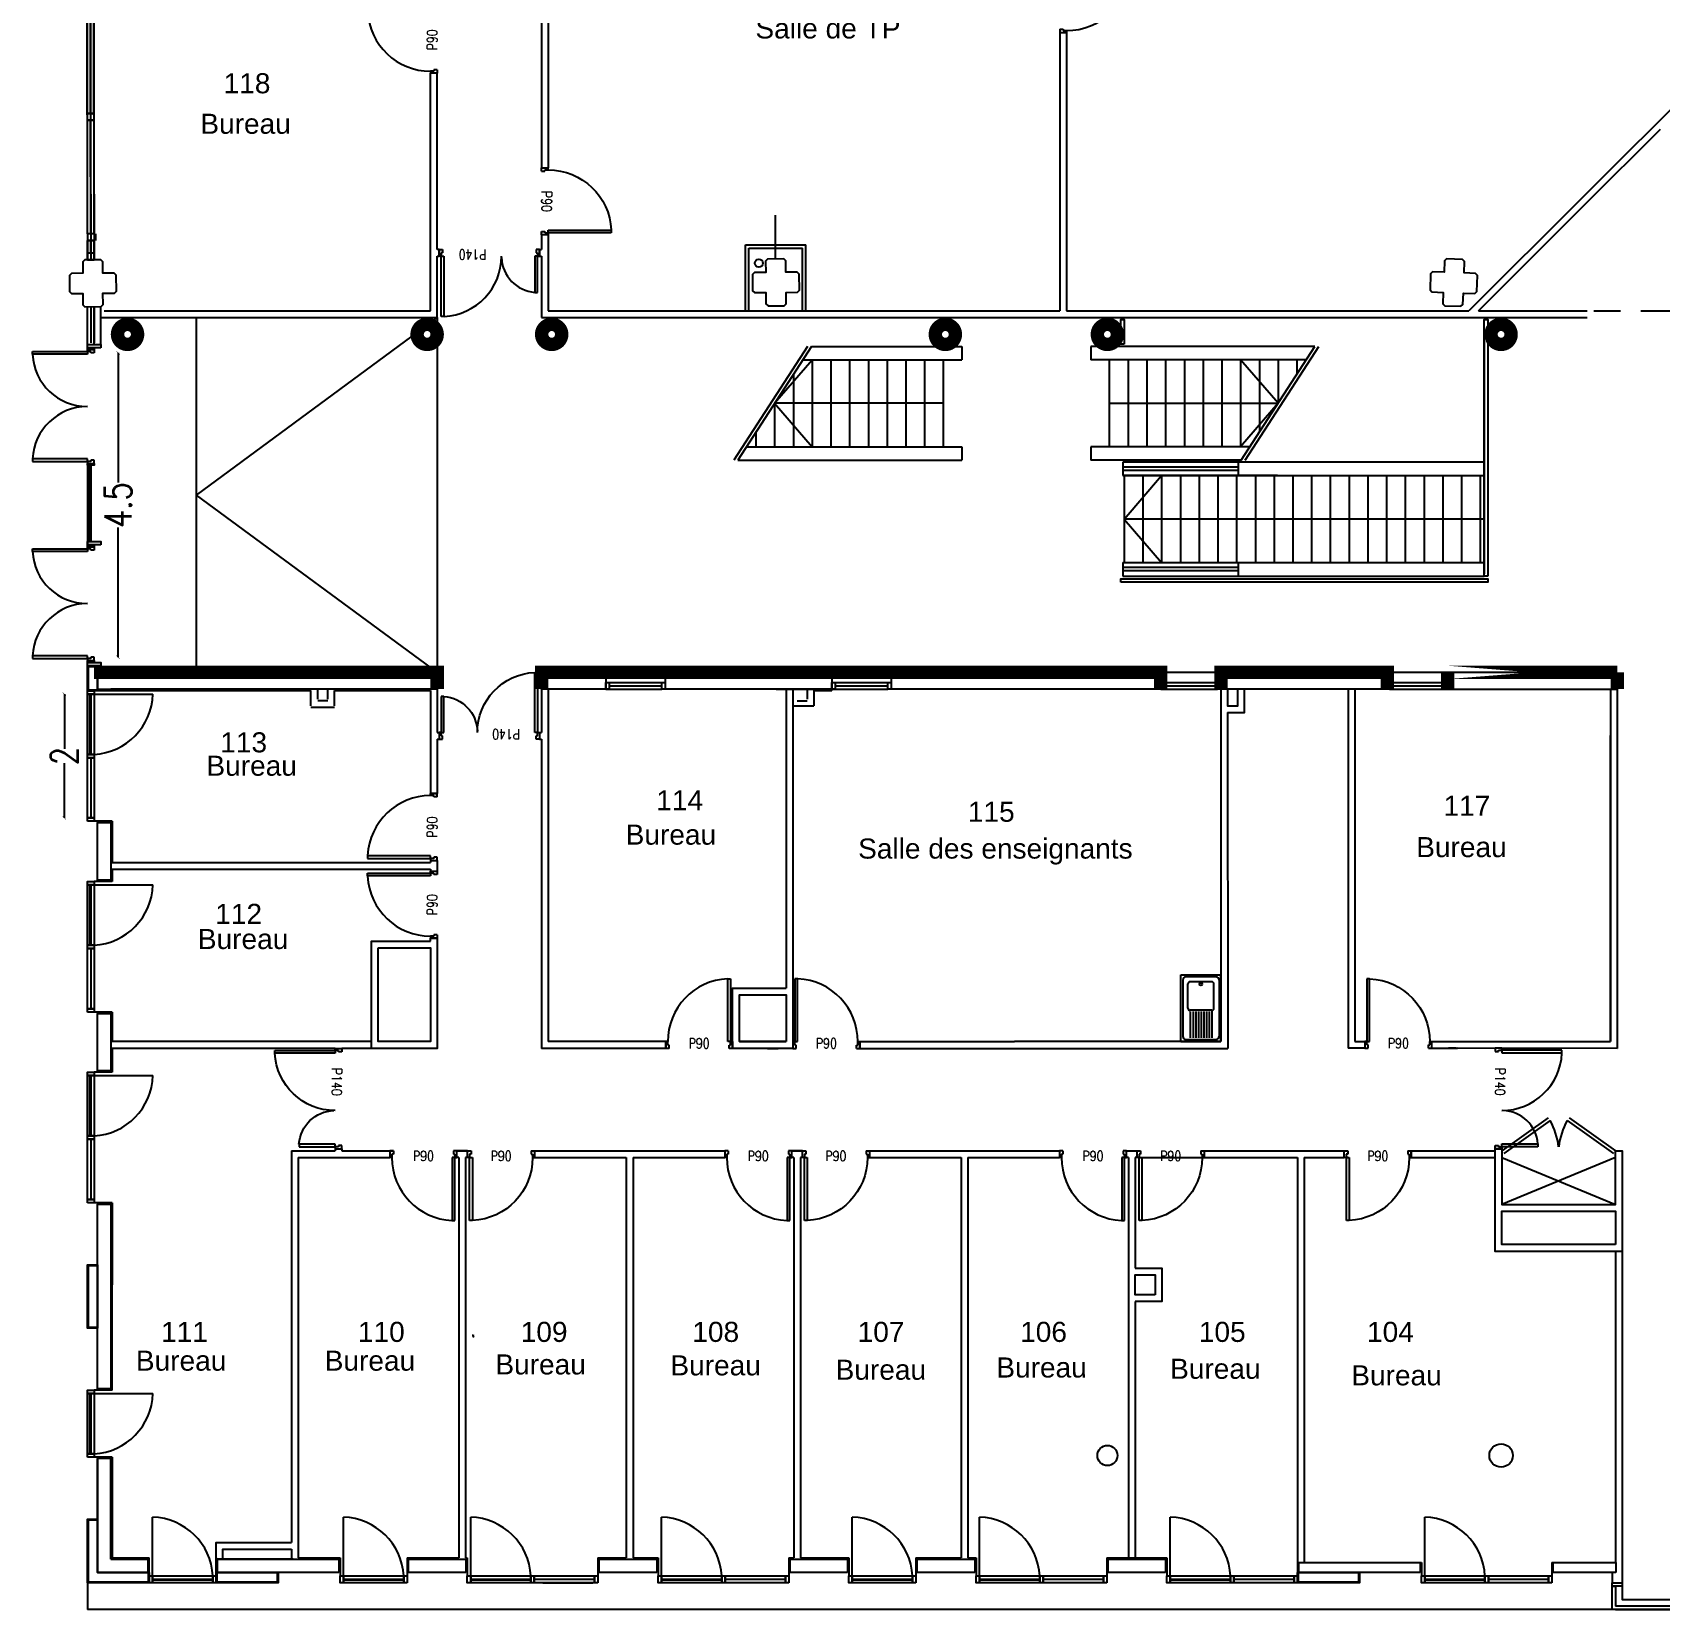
# Model space of a CAD drawing. Header units: centimetres. Extents: x -1707 to 3112, y 43 to 5669.
# Drawn here: x 109.2 to 133.51, y 42.96 to 66.52 of the extents above; entities that cross this region are included whole.
import ezdxf
from ezdxf.enums import TextEntityAlignment as Align

# ---------------------------------------------------------------- set-up
doc = ezdxf.new("R2010")
doc.units = ezdxf.units.CM
doc.header["$LTSCALE"] = 100
doc.header["$MEASUREMENT"] = 0
for name, color, linetype in [('0_Désignation', 7, 'Continuous'), ('0_Numéro de salle', 250, 'Continuous'), ('0_vitrerie  cotes', 5, 'Continuous'), ('1-cloison', 9, 'Continuous'), ('1-menuiserie', 250, 'Continuous'), ('1-vu', 134, 'Continuous')]:
    doc.layers.add(name, color=color, linetype=linetype)
doc.styles.add('ATT', font='ROMANS', dxfattribs={"width": 0.8, "height": 0.15})
doc.styles.add('COT', font='ROMANS.SHX', dxfattribs={"width": 0.8})
doc.styles.get("Standard").update_dxf_attribs({"font": 'arial.ttf', "height": 0.2})
doc.dimstyles.new('Copie de COT-100', dxfattribs={"dimscale": 0.001, "dimtxt": 400, "dimasz": 50, "dimexe": 0.5, "dimexo": 0, "dimgap": 0.1, "dimtad": 0, "dimdec": 1, "dimrnd": 0.5, "dimdsep": 46, "dimtxsty": 'COT', "dimblk": 'ARCHTICK', "dimcen": 2.5, "dimse1": 1, "dimse2": 1, "dimadec": 0, "dimazin": 0, "dimtfac": 0.02, "dimtdec": 1, "dimtofl": 0, "dimtmove": 2, "dimatfit": 3, "dimldrblk": 'COTC', "dimfxl": 10, "dimtolj": 1, "dimtzin": 0, "dimarcsym": 0})

# ---------------------------------------------------------------- blocks, each defined once
blk = doc.blocks.new('P90c10d')
for p, q in [((-7, 10), (-7, 103.9)), ((-7, 103.9), (-3, 103.9)), ((-3, 103.9), (-3, 10)), ((-100, 0), (-100, 10)), ((-97, 10), (-100, 10)), ((-95, 0), (-100, 0)), ((-97, 5), (-97, 10)), ((-95, 5), (-97, 5)), ((-95, 0), (-95, 5)), ((-3, 10), (-7, 10)), ((-5, 0), (-5, 5)), ((-5, 5), (-3, 5)), ((0, 0), (-5, 0)), ((-3, 10), (0, 10)), ((-3, 5), (-3, 10)), ((0, 10), (0, 0))]:
    blk.add_line(p, q)
blk.add_arc((-3, 10), 94, 92.7294, 180)
at = {"style": 'ATT', "width": 0.8, "flags": 8}
blk.add_attdef('REF1', text='', height=15, dxfattribs=at).set_placement((-50, 0), align=Align.CENTER)
blk = doc.blocks.new('P90c10g')
for p, q in [((3, 103.9), (3, 10)), ((7, 103.9), (3, 103.9)), ((7, 10), (7, 103.9)), ((0, 10), (0, 0)), ((3, 10), (0, 10)), ((0, 0), (5, 0)), ((3, 10), (7, 10)), ((3, 5), (3, 10)), ((5, 5), (3, 5)), ((5, 0), (5, 5)), ((95, 0), (95, 5)), ((95, 5), (97, 5)), ((95, 0), (100, 0)), ((97, 10), (100, 10)), ((97, 5), (97, 10)), ((100, 0), (100, 10))]:
    blk.add_line(p, q)
blk.add_arc((3, 10), 94, 0, 87.2706)
at = {"style": 'ATT', "width": 0.8, "flags": 8}
blk.add_attdef('REF1', text='', height=15, dxfattribs=at).set_placement((50, 0), align=Align.CENTER)
blk = doc.blocks.new('P140c10d')
for p, q in [((-7, 99.9), (-3, 99.9)), ((-7, 10), (-7, 99.9)), ((-3, 99.9), (-3, 10)), ((-143, 63.9), (-147, 63.9)), ((-147, 63.9), (-147, 10)), ((-143, 10), (-143, 63.9)), ((-150, 10), (-150, 0)), ((-147, 10), (-150, 10)), ((-150, 0), (-145, 0)), ((-147, 10), (-143, 10)), ((-147, 5), (-147, 10)), ((-145, 5), (-147, 5)), ((-145, 0), (-145, 5)), ((-3, 10), (-7, 10)), ((-5, 0), (-5, 5)), ((-5, 5), (-3, 5)), ((0, 0), (-5, 0)), ((-3, 10), (0, 10)), ((-3, 5), (-3, 10)), ((0, 10), (0, 0))]:
    blk.add_line(p, q)
for centre, radius, start, end in [((-3, 10), 90, 92.7294, 180), ((-147, 10), 54.1, 2.0041, 85.7561)]:
    blk.add_arc(centre, radius, start, end)
at = {"style": 'ATT', "width": 0.8, "flags": 8}
blk.add_attdef('REF1', text='', height=15, dxfattribs=at).set_placement((-50, 0), align=Align.CENTER)
blk = doc.blocks.new('P140c10g')
for p, q in [((3, 99.9), (3, 10)), ((7, 99.9), (3, 99.9)), ((7, 10), (7, 99.9)), ((143, 10), (143, 63.9)), ((143, 63.9), (147, 63.9)), ((147, 63.9), (147, 10)), ((0, 10), (0, 0)), ((3, 10), (0, 10)), ((0, 0), (5, 0)), ((3, 10), (7, 10)), ((3, 5), (3, 10)), ((5, 5), (3, 5)), ((5, 0), (5, 5)), ((147, 10), (143, 10)), ((145, 0), (145, 5)), ((145, 5), (147, 5)), ((150, 0), (145, 0)), ((147, 10), (150, 10)), ((147, 5), (147, 10)), ((150, 10), (150, 0))]:
    blk.add_line(p, q)
for centre, radius, start, end in [((3, 10), 90, 0, 87.2706), ((147, 10), 54.1, 94.2439, 177.9959)]:
    blk.add_arc(centre, radius, start, end)
at = {"style": 'ATT', "width": 0.8, "flags": 8}
blk.add_attdef('REF1', text='', height=15, dxfattribs=at).set_placement((50, 0), align=Align.CENTER)
blk = doc.blocks.new('A$C03317421')
at = {"layer": '1-menuiserie', "ltscale": 2}
blk.add_line((-92.5, 10), (-92.5, 97.9), dxfattribs=at)
at = {"layer": '1-menuiserie'}
blk.add_line((-92.5, 5), (-2.5, 5), dxfattribs=at)
for points in [[(-92.5, 0), (-97.5, 0), (-97.5, 10), (-92.5, 10)], [(-2.5, 0), (-92.5, 0), (-92.5, 10), (-2.5, 10)], [(2.5, 0), (-2.5, 0), (-2.5, 10), (2.5, 10)], [(2.5, 0), (-2.5, 0), (-2.5, 10), (2.5, 10)]]:
    blk.add_lwpolyline(points, close=True, dxfattribs=at)
at = {"layer": '1-menuiserie', "ltscale": 2}
blk.add_arc((-95.2, 5.1), 92.8, 3.0113, 88.3307, dxfattribs=at)
at = {"layer": '1-vu', "ltscale": 2}
blk.add_line((-2.5, 3.6), (-92.5, 3.6), dxfattribs=at)
blk = doc.blocks.new('A$C1EAF4E3D')
at = {"layer": '1-menuiserie'}
blk.add_line((-92.5, -5), (-2.5, -5), dxfattribs=at)
for points in [[(-92.5, -10), (-97.5, -10), (-97.5, 0), (-92.5, 0)], [(-92.5, -10), (-97.5, -10), (-97.5, 0), (-92.5, 0)], [(-2.5, -10), (-92.5, -10), (-92.5, 0), (-2.5, 0)], [(2.5, -10), (-2.5, -10), (-2.5, 0), (2.5, 0)]]:
    blk.add_lwpolyline(points, close=True, dxfattribs=at)
blk = doc.blocks.new('ev100-60')
for p, q in [((-100, 0), (-100, -60)), ((-100, 0), (0, 0)), ((0, 0), (0, -60)), ((-96.6, -7.4), (-96.6, -52.6)), ((-55, -13.7), (-94.3, -13.7)), ((-55, -18.3), (-94.3, -18.3)), ((-55, -22.3), (-94.3, -22.3)), ((-7.9, -2.9), (-92.1, -2.9)), ((-53.1, -46.3), (-53.1, -13.7)), ((-50.1, -10.7), (-13.6, -10.7)), ((-10.6, -46.3), (-10.6, -13.7)), ((-3.4, -52.6), (-3.4, -7.4)), ((-55, -26.3), (-94.3, -26.3)), ((-55, -30.3), (-94.3, -30.3)), ((-55, -34.3), (-94.3, -34.3)), ((-55, -38.3), (-94.3, -38.3)), ((-55, -42.3), (-94.3, -42.3)), ((-53.1, -46.3), (-94.3, -46.3)), ((-100, -60), (0, -60)), ((-7.9, -57.1), (-92.1, -57.1)), ((-50.1, -49.3), (-13.6, -49.3))]:
    blk.add_line(p, q)
blk.add_circle((-14, -30), 1.93)
for centre, radius, start, end in [((-92.1, -7.4), 4.5, 90, 180), ((-50.1, -13.7), 3, 90, 180), ((-13.6, -13.7), 3, 0, 90), ((-7.9, -7.4), 4.5, 0, 90), ((-50.1, -46.3), 3, 180, 270), ((-13.6, -46.3), 3, 270, 0), ((-92.1, -52.6), 4.5, 180, 270), ((-7.9, -52.6), 4.5, 270, 0)]:
    blk.add_arc(centre, radius, start, end)
blk = doc.blocks.new('P160c10a')
for p, q in [((7, 91.9), (3, 91.9)), ((3, 91.9), (3, 10)), ((7, 10), (7, 91.9)), ((163, 91.9), (167, 91.9)), ((163, 10), (163, 91.9)), ((167, 91.9), (167, 10)), ((3, 10), (0, 10)), ((0, 10), (0, 0)), ((0, 0), (5, 0)), ((3, 5), (3, 10)), ((3, 10), (7, 10)), ((5, 5), (3, 5)), ((5, 0), (5, 5)), ((167, 10), (163, 10)), ((165, 5), (167, 5)), ((165, 0), (165, 5)), ((170, 0), (165, 0)), ((167, 5), (167, 10)), ((167, 10), (170, 10)), ((170, 10), (170, 0))]:
    blk.add_line(p, q)
for centre, start, end in [((3, 10), 0, 87.2706), ((167, 10), 92.7294, 180)]:
    blk.add_arc(centre, 82, start, end)
blk = doc.blocks.new('_ArchTick')
at = {"color": 0, "linetype": 'ByBlock', "const_width": 0.15}
blk.add_lwpolyline([(-0.5, -0.5), (0.5, 0.5)], dxfattribs=at)
blk = doc.blocks.new('*D608')
at = {"layer": '0_vitrerie  cotes', "color": 0, "linetype": 'Continuous', "lineweight": -2, "transparency": 16777216}
for p, q in [((110.475, 61.732), (110.475, 59.795)), ((110.475, 57.188), (110.475, 59.125))]:
    blk.add_line(p, q, dxfattribs=at)
at = {"layer": '0_vitrerie  cotes', "color": 0, "linetype": 'Continuous', "lineweight": -2, "transparency": 16777216, "xscale": 0.05, "yscale": 0.05, "zscale": 0.05}
for p, rotation in [((110.475, 61.732), 90), ((110.475, 57.188), 270)]:
    blk.add_blockref('_ArchTick', p, dxfattribs=dict(at, rotation=rotation))
at = {"layer": '0_vitrerie  cotes', "color": 0, "linetype": 'Continuous', "transparency": 16777216, "insert": (110.475, 59.46), "char_height": 0.4, "attachment_point": 5, "rotation": 90, "style": 'COT'}
blk.add_mtext('\\A1;4.5', dxfattribs=at)
blk = doc.blocks.new('COTC')
for p, q in [((0, 30), (0, -30)), ((0, 0), (-1, 0))]:
    blk.add_line(p, q)
blk.add_circle((0, 0), 8)
blk = doc.blocks.new('*D633')
at = {"layer": '0_vitrerie  cotes', "color": 0, "linetype": 'Continuous', "lineweight": -2, "transparency": 16777216}
for p, q in [((109.673, 56.635), (109.673, 55.817)), ((109.673, 54.785), (109.673, 55.603))]:
    blk.add_line(p, q, dxfattribs=at)
at = {"layer": '0_vitrerie  cotes', "color": 0, "linetype": 'Continuous', "lineweight": -2, "transparency": 16777216, "xscale": 0.05, "yscale": 0.05, "zscale": 0.05}
for p, rotation in [((109.673, 56.635), 90), ((109.673, 54.785), 270)]:
    blk.add_blockref('_ArchTick', p, dxfattribs=dict(at, rotation=rotation))
at = {"layer": '0_vitrerie  cotes', "color": 0, "linetype": 'Continuous', "transparency": 16777216, "insert": (109.673, 55.71), "char_height": 0.4, "attachment_point": 5, "rotation": 90, "style": 'COT'}
blk.add_mtext('\\A1;2', dxfattribs=at)

msp = doc.modelspace()

# ---------------------------------------------------------------- linework, layer by layer
at = {"layer": '1-cloison', "color": 7, "extrusion": (1, 0.000955062, 0)}
msp.add_line((116.802, 73.051), (116.802, 64.496), dxfattribs=at)
at = {"layer": '1-cloison', "color": 7, "extrusion": (-1, -0.000966211, 0)}
for p, q in [((110.008, 72.587), (110.015, 65.211)), ((110.017, 63.511), (110.008, 72.587)), ((110.108, 72.588), (110.115, 65.211)), ((110.117, 63.511), (110.108, 72.588)), ((110.117, 63.511), (110.108, 72.587)), ((110.015, 65.211), (110.015, 65.211)), ((110.115, 65.211), (110.115, 65.211))]:
    msp.add_line(p, q, dxfattribs=at)
at = {"layer": '1-cloison', "color": 7}
for p, q in [((110.042, 72.587), (110.068, 63.124)), ((110.092, 72.588), (110.118, 63.124)), ((124.543, 66.519), (124.543, 63.831)), ((124.643, 66.519), (124.643, 62.36)), ((124.543, 63.831), (124.543, 62.36)), ((119.847, 62.36), (119.847, 63.35)), ((119.847, 63.35), (120.747, 63.35)), ((119.897, 63.3), (120.697, 63.3)), ((119.897, 62.36), (119.897, 63.3)), ((120.697, 62.36), (120.697, 63.3)), ((120.747, 62.36), (120.747, 63.35)), ((110.07, 62.424), (110.071, 61.885)), ((110.12, 62.424), (110.121, 61.885)), ((115.242, 62.26), (111.642, 59.61)), ((111.642, 62.26), (111.642, 56.96)), ((115.242, 62.26), (115.242, 56.96)), ((116.802, 62.26), (132.417, 62.26)), ((116.902, 62.36), (124.543, 62.36)), ((124.643, 62.36), (130.653, 62.36)), ((130.794, 62.36), (132.417, 62.36)), ((120.772, 61.83), (119.672, 60.13)), ((120.831, 61.83), (119.732, 60.13)), ((120.831, 61.83), (123.079, 61.83)), ((128.352, 61.83), (125.005, 61.83)), ((127.252, 60.13), (128.352, 61.83)), ((127.311, 60.13), (128.411, 61.83)), ((130.882, 61.908), (130.882, 58.433)), ((120.282, 60.98), (120.842, 61.63)), ((120.702, 61.63), (123.079, 61.63)), ((120.842, 61.63), (120.842, 60.33)), ((121.122, 61.63), (121.122, 60.33)), ((121.402, 61.63), (121.402, 60.33)), ((121.682, 61.63), (121.682, 60.33)), ((121.962, 61.63), (121.962, 60.33)), ((122.242, 61.63), (122.242, 60.33)), ((122.522, 61.63), (122.522, 60.33)), ((128.222, 61.63), (125.005, 61.63)), ((125.562, 61.63), (125.562, 60.33)), ((125.842, 61.63), (125.842, 60.33)), ((126.122, 61.63), (126.122, 60.33)), ((126.402, 61.63), (126.402, 60.33)), ((126.682, 61.63), (126.682, 60.33)), ((126.962, 61.63), (126.962, 60.33)), ((127.242, 61.63), (127.242, 60.478)), ((127.802, 60.98), (127.242, 61.63)), ((127.522, 61.63), (127.522, 60.547)), ((127.802, 61.63), (127.802, 60.98)), ((128.082, 61.63), (128.082, 61.413)), ((120.562, 61.414), (120.562, 60.33)), ((122.802, 60.98), (120.282, 60.98)), ((120.282, 60.98), (120.842, 60.33)), ((120.282, 60.98), (120.282, 60.33)), ((125.282, 60.98), (127.567, 60.98)), ((125.282, 60.98), (127.802, 60.98)), ((127.802, 60.98), (127.242, 60.33)), ((120.002, 60.547), (120.002, 60.33)), ((119.861, 60.33), (123.079, 60.33)), ((127.381, 60.33), (125.005, 60.33)), ((127.242, 60.478), (127.242, 60.33)), ((119.732, 60.13), (123.079, 60.13)), ((127.252, 60.13), (125.005, 60.13)), ((125.482, 60.1), (125.482, 60.025)), ((127.203, 60.1), (127.203, 59.9)), ((127.203, 60.1), (127.203, 59.9)), ((125.482, 59.975), (125.482, 59.9)), ((125.502, 59.9), (125.502, 58.6)), ((125.502, 59.25), (126.062, 59.9)), ((125.782, 59.9), (125.782, 58.6)), ((126.062, 59.9), (126.062, 58.6)), ((126.342, 59.9), (126.342, 58.6)), ((126.622, 59.9), (126.622, 58.6)), ((126.902, 59.9), (126.902, 58.6)), ((127.182, 59.9), (127.182, 58.6)), ((127.462, 59.9), (127.462, 58.6)), ((127.742, 59.9), (127.742, 58.6)), ((128.022, 59.9), (128.022, 58.6)), ((128.302, 59.9), (128.302, 58.6)), ((128.582, 59.9), (128.582, 58.6)), ((128.862, 59.9), (128.862, 58.6)), ((129.142, 59.9), (129.142, 58.6)), ((129.422, 59.9), (129.422, 58.6)), ((129.702, 59.9), (129.702, 58.6)), ((129.982, 59.9), (129.982, 58.6)), ((130.262, 59.9), (130.262, 58.6)), ((130.542, 59.9), (130.542, 58.6)), ((130.822, 59.9), (130.822, 58.6)), ((111.642, 59.61), (115.242, 56.96)), ((130.882, 59.25), (125.502, 59.25)), ((125.502, 59.25), (126.062, 58.6)), ((125.482, 58.6), (125.482, 58.525)), ((127.203, 58.6), (127.203, 58.4)), ((125.482, 58.475), (125.482, 58.4)), ((110.217, 57.06), (110.017, 57.06)), ((110.217, 57.06), (110.217, 56.96)), ((111.642, 56.96), (115.242, 56.96)), ((118.649, 56.96), (117.759, 56.96)), ((122.025, 56.96), (121.135, 56.96)), ((126.949, 56.96), (126.049, 56.96)), ((130.335, 56.96), (129.465, 56.96)), ((113.357, 56.46), (113.357, 56.69)), ((113.457, 56.56), (113.457, 56.71)), ((113.607, 56.56), (113.607, 56.71)), ((113.707, 56.46), (113.707, 56.69)), ((115.142, 56.69), (115.142, 55.149)), ((115.242, 56.71), (115.242, 56.061)), ((116.802, 56.71), (116.802, 56.061)), ((116.802, 56.71), (116.802, 56.061)), ((116.902, 56.71), (116.902, 55.049)), ((116.902, 56.69), (116.902, 51.443)), ((117.759, 56.81), (117.809, 56.81)), ((117.759, 56.71), (118.599, 56.71)), ((117.809, 56.71), (117.759, 56.71)), ((117.799, 56.81), (118.599, 56.81)), ((117.809, 56.76), (118.599, 56.76)), ((120.455, 56.71), (120.455, 52.243)), ((120.555, 56.71), (120.555, 52.243)), ((120.767, 56.71), (120.767, 56.56)), ((120.867, 56.71), (120.867, 56.46)), ((121.135, 56.81), (121.185, 56.81)), ((121.135, 56.71), (121.975, 56.71)), ((121.185, 56.71), (121.135, 56.71)), ((121.175, 56.81), (121.975, 56.81)), ((121.185, 56.76), (121.975, 56.76)), ((126.049, 56.71), (126.049, 56.81)), ((126.049, 56.81), (126.099, 56.81)), ((126.049, 56.71), (126.899, 56.71)), ((126.099, 56.71), (126.049, 56.71)), ((126.099, 56.81), (126.899, 56.81)), ((126.099, 56.76), (126.899, 56.76)), ((126.949, 56.71), (126.949, 51.443)), ((127.048, 56.71), (127.048, 56.56)), ((128.849, 56.71), (128.849, 56.438)), ((128.949, 56.71), (128.949, 51.444)), ((129.465, 56.71), (130.335, 56.71)), ((129.515, 56.81), (130.335, 56.81)), ((129.515, 56.76), (130.285, 56.76)), ((132.767, 56.71), (132.767, 51.443)), ((132.867, 56.71), (132.867, 51.343)), ((113.707, 56.435), (113.357, 56.435)), ((113.607, 56.535), (113.457, 56.535)), ((120.555, 56.46), (120.867, 56.46)), ((120.617, 56.535), (120.767, 56.535)), ((128.849, 56.438), (128.849, 51.344)), ((127.048, 56.36), (127.049, 51.343)), ((115.242, 55.961), (115.242, 55.149)), ((116.802, 55.961), (116.802, 55.049)), ((116.802, 55.961), (116.802, 51.343)), ((132.767, 51.457), (132.767, 56.018)), ((115.142, 55.149), (115.242, 55.149)), ((110.387, 54.735), (110.117, 54.735)), ((110.387, 54.735), (110.388, 54.119)), ((110.388, 54.119), (115.142, 54.119)), ((110.388, 54.019), (115.142, 54.019)), ((110.388, 54.019), (110.387, 53.835)), ((115.142, 54.149), (115.242, 54.149)), ((115.142, 54.149), (115.142, 54.119)), ((115.142, 54.019), (115.142, 53.989)), ((115.142, 53.989), (115.242, 53.989)), ((115.242, 54.149), (115.242, 53.989)), ((110.387, 53.835), (110.118, 53.835)), ((115.142, 52.989), (115.242, 52.989)), ((110.387, 51.885), (110.117, 51.885)), ((110.387, 51.885), (110.388, 51.443)), ((110.388, 51.343), (110.387, 50.985)), ((118.655, 51.343), (116.802, 51.343)), ((118.655, 51.443), (116.902, 51.443)), ((118.655, 51.443), (118.655, 51.343)), ((119.755, 51.443), (120.455, 51.443)), ((120.205, 51.443), (120.175, 51.443)), ((120.335, 51.343), (120.175, 51.343)), ((120.175, 51.343), (120.335, 51.343)), ((120.335, 51.443), (120.305, 51.443)), ((121.555, 51.443), (121.555, 51.343)), ((121.555, 51.443), (123.865, 51.443)), ((121.555, 51.343), (123.865, 51.343)), ((126.949, 51.443), (123.865, 51.443)), ((123.865, 51.343), (127.049, 51.343)), ((125.045, 51.343), (126.742, 51.343)), ((129.098, 51.344), (128.849, 51.344)), ((128.949, 51.444), (129.098, 51.444)), ((129.038, 51.444), (129.098, 51.444)), ((130.098, 51.444), (130.379, 51.444)), ((130.098, 51.344), (130.098, 51.444)), ((130.098, 51.344), (130.479, 51.344)), ((130.459, 51.344), (130.349, 51.344)), ((130.349, 51.344), (130.479, 51.344)), ((130.379, 51.444), (132.767, 51.443)), ((110.387, 50.985), (110.118, 50.985)), ((131.834, 50.304), (131.142, 49.81)), ((131.834, 50.304), (131.142, 49.81)), ((131.864, 50.265), (131.173, 49.77)), ((132.12, 50.265), (132.809, 49.77)), ((132.151, 50.304), (132.84, 49.81)), ((132.151, 50.304), (132.84, 49.81)), ((113.067, 49.81), (113.717, 49.81)), ((113.067, 49.81), (113.067, 43.96)), ((113.167, 49.71), (114.537, 49.71)), ((113.167, 49.71), (113.167, 43.73)), ((113.817, 49.81), (114.587, 49.81)), ((115.697, 49.81), (115.537, 49.81)), ((115.537, 49.71), (115.537, 49.81)), ((115.537, 49.81), (115.697, 49.81)), ((115.567, 49.71), (115.537, 49.71)), ((115.567, 49.71), (115.567, 43.73)), ((115.667, 49.71), (115.667, 43.73)), ((115.697, 49.71), (115.667, 49.71)), ((115.697, 49.71), (115.667, 49.71)), ((115.697, 49.71), (115.697, 49.81)), ((116.697, 49.81), (119.537, 49.81)), ((116.697, 49.71), (118.067, 49.71)), ((118.067, 49.71), (118.067, 43.73)), ((118.167, 49.71), (118.167, 43.73)), ((118.167, 49.71), (119.537, 49.71)), ((120.697, 49.81), (120.537, 49.81)), ((120.537, 49.71), (120.537, 49.81)), ((120.537, 49.81), (120.697, 49.81)), ((120.567, 49.71), (120.537, 49.71)), ((120.568, 49.71), (120.568, 43.73)), ((120.667, 49.71), (120.668, 43.73)), ((120.697, 49.71), (120.667, 49.71)), ((120.697, 49.71), (120.667, 49.71)), ((120.697, 49.71), (120.697, 49.81)), ((121.664, 49.81), (124.537, 49.81)), ((121.664, 49.71), (123.067, 49.71)), ((123.067, 49.71), (123.067, 43.73)), ((123.167, 49.71), (123.167, 43.73)), ((123.167, 49.71), (124.537, 49.71)), ((125.537, 49.71), (125.537, 49.81)), ((125.537, 49.81), (125.697, 49.81)), ((125.567, 49.71), (125.537, 49.71)), ((125.567, 49.71), (125.567, 43.73)), ((125.697, 49.71), (125.667, 49.71)), ((125.697, 49.71), (125.667, 49.71)), ((125.667, 49.71), (125.667, 48.06)), ((125.697, 49.71), (125.697, 49.81)), ((125.712, 49.71), (126.697, 49.71)), ((126.653, 49.81), (128.791, 49.81)), ((126.697, 49.81), (126.697, 49.71)), ((126.697, 49.71), (128.092, 49.71)), ((128.092, 49.71), (128.092, 43.61)), ((128.192, 49.71), (128.192, 43.66)), ((128.192, 49.71), (128.791, 49.71)), ((128.791, 49.71), (128.791, 49.81)), ((129.791, 49.71), (129.791, 49.81)), ((129.791, 49.81), (131.042, 49.81)), ((129.791, 49.71), (131.042, 49.71)), ((131.142, 49.71), (132.842, 49.01)), ((132.842, 49.71), (131.142, 49.01)), ((110.387, 49.035), (110.117, 49.035)), ((110.387, 49.035), (110.387, 47.81)), ((110.387, 46.235), (110.387, 48.41)), ((132.842, 48.31), (132.842, 43.66)), ((132.942, 48.31), (132.942, 43.61)), ((125.667, 47.56), (125.667, 43.71)), ((115.791, 47.021), (115.78, 47.04)), ((115.78, 47.04), (115.78, 47.04)), ((115.791, 47.021), (115.78, 47.04)), ((115.78, 47.04), (115.78, 47.04)), ((117.021, 47.085), (117.021, 47.085)), ((117.021, 47.085), (117.021, 47.085)), ((110.387, 46.235), (110.117, 46.235)), ((110.387, 45.235), (110.117, 45.235)), ((110.387, 45.235), (110.387, 43.73)), ((110.387, 45.235), (110.387, 44.01)), ((113.067, 43.86), (113.067, 43.71)), ((110.017, 43.46), (110.017, 43.56)), ((110.387, 43.73), (110.942, 43.73)), ((111.942, 43.73), (111.942, 43.46)), ((113.167, 43.73), (113.792, 43.73)), ((113.792, 43.73), (113.792, 43.46)), ((114.792, 43.73), (115.567, 43.73)), ((114.792, 43.73), (114.792, 43.46)), ((115.667, 43.73), (115.692, 43.73)), ((115.692, 43.73), (115.692, 43.46)), ((117.642, 43.73), (118.067, 43.73)), ((117.642, 43.73), (117.642, 43.46)), ((118.167, 43.73), (118.542, 43.73)), ((118.542, 43.73), (118.542, 43.46)), ((120.492, 43.73), (120.568, 43.73)), ((120.492, 43.73), (120.492, 43.46)), ((120.668, 43.73), (121.392, 43.73)), ((121.392, 43.73), (121.392, 43.46)), ((122.392, 43.73), (123.067, 43.73)), ((122.392, 43.73), (122.392, 43.46)), ((123.167, 43.73), (123.292, 43.73)), ((123.292, 43.73), (123.292, 43.46)), ((125.242, 43.73), (126.142, 43.73)), ((125.242, 43.73), (125.242, 43.46)), ((126.142, 43.73), (126.142, 43.46)), ((128.092, 43.63), (128.092, 43.46)), ((128.192, 43.66), (129.942, 43.66)), ((129.942, 43.66), (129.942, 43.46)), ((131.892, 43.66), (132.842, 43.66)), ((131.892, 43.66), (131.892, 43.46)), ((132.942, 43.64), (132.942, 43.36)), ((116.717, 43.41), (117.567, 43.41)), ((116.819, 43.46), (117.567, 43.46)), ((116.819, 43.36), (117.567, 43.36)), ((162.267, 42.96), (110.017, 42.96)), ((133.742, 43.01), (132.842, 43.01)), ((132.842, 42.96), (133.742, 42.96))]:
    msp.add_line(p, q, dxfattribs=at)
at = {"layer": '1-cloison', "color": 7, "ltscale": 2}
for p, q in [((116.902, 68.908), (116.902, 64.496)), ((136.369, 68.076), (130.653, 62.36)), ((115.142, 62.36), (115.142, 65.911)), ((115.242, 63.277), (115.242, 65.911)), ((132.393, 63.958), (133.512, 65.078)), ((130.794, 62.36), (132.393, 63.958)), ((116.802, 63.496), (116.802, 63.277)), ((116.902, 63.496), (116.902, 63.466)), ((116.902, 63.496), (116.902, 62.36)), ((115.272, 63.277), (115.242, 63.277)), ((115.272, 63.277), (115.272, 63.177)), ((116.772, 63.277), (116.802, 63.277)), ((116.772, 63.277), (116.772, 63.177)), ((115.242, 62.26), (115.242, 63.177)), ((115.242, 63.177), (115.272, 63.177)), ((116.772, 63.177), (116.802, 63.177)), ((116.802, 63.177), (116.802, 62.26)), ((110.017, 61.86), (110.017, 62.423)), ((110.117, 61.86), (110.117, 62.423)), ((110.217, 61.86), (110.217, 62.423)), ((110.217, 61.86), (110.217, 62.423)), ((110.217, 62.26), (115.242, 62.26)), ((110.267, 62.36), (115.142, 62.36)), ((132.517, 62.36), (132.917, 62.36)), ((133.221, 62.36), (133.917, 62.36)), ((110.017, 61.86), (110.167, 61.86)), ((110.167, 61.86), (110.217, 61.86)), ((110.017, 60.054), (110.017, 58.838)), ((110.042, 60.054), (110.042, 58.916)), ((110.07, 60.054), (110.07, 58.916)), ((110.167, 56.96), (110.167, 57.06)), ((110.167, 56.96), (110.167, 56.71)), ((110.217, 56.96), (110.217, 57.06)), ((116.802, 56.71), (116.802, 56.96)), ((117.759, 56.96), (117.759, 56.71)), ((118.649, 56.96), (118.649, 56.71)), ((121.135, 56.96), (121.135, 56.71)), ((122.025, 56.96), (122.025, 56.71)), ((130.335, 56.96), (130.335, 56.712)), ((110.117, 56.67), (110.117, 56.66)), ((110.167, 56.69), (113.357, 56.69)), ((113.707, 56.69), (115.142, 56.69)), ((120.305, 56.71), (121.135, 56.71)), ((120.867, 56.69), (121.135, 56.69)), ((121.135, 56.71), (121.135, 56.69)), ((115.242, 56.061), (115.272, 56.061)), ((115.242, 55.961), (115.272, 55.961)), ((116.772, 56.061), (116.802, 56.061)), ((116.772, 55.961), (116.802, 55.961)), ((114.262, 51.443), (110.388, 51.443)), ((113.717, 51.343), (110.388, 51.343)), ((113.717, 51.343), (113.717, 51.318)), ((113.717, 51.343), (113.717, 51.318)), ((114.262, 51.343), (113.817, 51.343)), ((113.817, 51.343), (113.817, 51.318)), ((132.867, 51.343), (130.479, 51.344)), ((113.717, 49.843), (113.717, 49.81)), ((113.717, 49.818), (113.717, 49.81)), ((113.817, 49.843), (113.817, 49.81)), ((123.167, 49.71), (124.537, 49.71)), ((125.567, 49.71), (125.537, 49.71)), ((110.367, 44.657), (110.367, 43.716)), ((110.017, 43.36), (110.017, 42.96)), ((116.617, 43.396), (115.767, 43.396))]:
    msp.add_line(p, q, dxfattribs=at)
at = {"layer": '1-cloison', "color": 7, "extrusion": (-1, -0.000949539, 0)}
for p, q in [((110.064, 66.952), (110.065, 65.312)), ((110.065, 65.312), (110.064, 66.952)), ((110.065, 65.312), (110.065, 65.312)), ((110.067, 63.511), (110.065, 65.212))]:
    msp.add_line(p, q, dxfattribs=at)
at = {"layer": '1-cloison', "color": 7, "extrusion": (0.000531851, -1, 0)}
for p, q in [((110.015, 65.312), (110.115, 65.312)), ((110.115, 65.312), (110.015, 65.312)), ((110.015, 65.312), (110.015, 65.312)), ((110.015, 65.212), (110.115, 65.212)), ((110.115, 65.212), (110.015, 65.212)), ((110.015, 65.212), (110.015, 65.212)), ((110.115, 65.312), (110.115, 65.312)), ((110.115, 65.212), (110.115, 65.212))]:
    msp.add_line(p, q, dxfattribs=at)
at = {"layer": '1-cloison', "color": 7, "linetype": 'Continuous'}
msp.add_line((120.297, 63.137), (120.297, 63.791), dxfattribs=at)
at = {"layer": '1-cloison', "color": 7, "extrusion": (-0.000531851, 1, 0)}
for p, q in [((110.117, 63.511), (110.017, 63.511)), ((110.017, 63.511), (110.017, 63.511)), ((110.117, 63.411), (110.017, 63.411)), ((110.017, 63.411), (110.017, 63.411)), ((110.017, 63.411), (110.117, 63.411)), ((110.117, 63.411), (110.117, 63.411))]:
    msp.add_line(p, q, dxfattribs=at)
at = {"layer": '1-cloison', "color": 7, "extrusion": (0.999999, 0.001249, 0)}
for p, q in [((110.017, 63.511), (110.017, 63.511)), ((110.017, 63.511), (110.017, 63.411)), ((110.117, 63.511), (110.117, 63.411)), ((110.142, 63.411), (110.142, 63.511)), ((110.017, 63.411), (110.017, 63.411)), ((110.117, 63.411), (110.117, 63.411))]:
    msp.add_line(p, q, dxfattribs=at)
at = {"layer": '1-cloison', "color": 7, "extrusion": (-0.999999, -0.001034, 0)}
for p, q in [((110.017, 63.411), (110.017, 63.123)), ((110.017, 63.123), (110.017, 63.411)), ((110.017, 63.411), (110.017, 63.411)), ((110.067, 63.411), (110.067, 63.224)), ((110.067, 63.224), (110.067, 63.411)), ((110.067, 63.411), (110.067, 63.411)), ((110.117, 63.411), (110.117, 63.124)), ((110.117, 63.124), (110.117, 63.411)), ((110.117, 63.411), (110.117, 63.411))]:
    msp.add_line(p, q, dxfattribs=at)
at = {"layer": '1-cloison', "color": 7, "ltscale": 2}
for points in [[(110.117, 63.224), (110.017, 63.224), (110.017, 63.124), (110.117, 63.124)], [(110.217, 61.81), (110.017, 61.81), (110.017, 61.86), (110.217, 61.86)], [(110.017, 61.81), (110.117, 61.81), (110.117, 61.782), (110.017, 61.782)], [(110.017, 60.082), (110.117, 60.082), (110.117, 60.054), (110.017, 60.054)], [(110.217, 58.866), (110.017, 58.866), (110.017, 58.916), (110.217, 58.916)], [(110.017, 58.866), (110.117, 58.866), (110.117, 58.838), (110.017, 58.838)], [(110.017, 57.138), (110.117, 57.138), (110.117, 57.11), (110.017, 57.11)], [(110.217, 57.06), (110.017, 57.06), (110.017, 57.11), (110.217, 57.11)], [(110.167, 57.05), (110.167, 56.695), (110.027, 56.695), (110.027, 57.05)], [(110.167, 48.1), (110.167, 47.17), (110.027, 47.17), (110.027, 48.1)], [(129.922, 43.51), (128.113, 43.51), (128.113, 43.66), (129.922, 43.66)], [(111.952, 43.51), (112.857, 43.51), (112.857, 43.37), (111.952, 43.37)], [(111.952, 43.51), (112.857, 43.51), (112.857, 43.37), (111.952, 43.37)], [(128.102, 43.51), (129.007, 43.51), (129.007, 43.37), (128.102, 43.37)], [(128.102, 43.51), (129.007, 43.51), (129.007, 43.37), (128.102, 43.37)]]:
    msp.add_lwpolyline(points, close=True, dxfattribs=at)
at = {"layer": '1-cloison', "color": 7, "flags": 128}
for points in [[(109.978, 63.123), (109.948, 63.093), (109.949, 62.923), (109.779, 62.922), (109.749, 62.892), (109.75, 62.652), (109.78, 62.622), (109.95, 62.623), (109.951, 62.453), (109.981, 62.423), (110.221, 62.424), (110.251, 62.455), (110.25, 62.625), (110.42, 62.626), (110.45, 62.656), (110.449, 62.896), (110.419, 62.926), (110.249, 62.925), (110.248, 63.095), (110.218, 63.124)], [(120.177, 63.135), (120.147, 63.105), (120.149, 62.935), (119.979, 62.934), (119.949, 62.903), (119.952, 62.663), (119.982, 62.634), (120.152, 62.635), (120.153, 62.465), (120.184, 62.436), (120.424, 62.438), (120.453, 62.468), (120.452, 62.638), (120.622, 62.64), (120.651, 62.67), (120.649, 62.91), (120.619, 62.94), (120.449, 62.938), (120.447, 63.108), (120.417, 63.138)], [(130.317, 63.137), (130.286, 63.108), (130.28, 62.938), (130.11, 62.944), (130.079, 62.915), (130.071, 62.675), (130.099, 62.644), (130.269, 62.638), (130.263, 62.468), (130.292, 62.437), (130.532, 62.429), (130.563, 62.458), (130.569, 62.628), (130.739, 62.622), (130.77, 62.651), (130.779, 62.89), (130.75, 62.921), (130.58, 62.927), (130.586, 63.097), (130.557, 63.128)]]:
    msp.add_lwpolyline(points, close=True, dxfattribs=at)
at = {"layer": '1-cloison', "color": 7, "linetype": 'Continuous', "ltscale": 2, "const_width": 0.2, "elevation": 0.2}
for points in [[(110.467, 62.01, 1.000137), (110.767, 62.01, 0.999863), (110.467, 62.01, 2.711604)], [(114.942, 62.01, 1.000137), (115.242, 62.01, 0.999863), (114.942, 62.01, 2.711604)], [(116.802, 62.01, 1.000137), (117.102, 62.01, 0.999863), (116.802, 62.01, 2.711604)], [(122.682, 62.01, 1.000137), (122.982, 62.01, 0.999863), (122.682, 62.01, 2.711604)], [(125.102, 62.01, 1.000137), (125.402, 62.01, 0.999863), (125.102, 62.01, 2.711604)], [(130.982, 62.01, 1.000137), (131.282, 62.01, 0.999863), (130.982, 62.01, 2.711604)]]:
    msp.add_lwpolyline(points, format="xyb", dxfattribs=at)
at = {"layer": '1-cloison', "color": 7}
for points in [[(125.502, 61.866), (125.452, 61.866), (125.452, 62.23), (125.502, 62.23)], [(130.932, 58.4), (130.882, 58.4), (130.882, 62.23), (130.932, 62.23)], [(125.452, 58.31), (125.452, 58.36), (130.932, 58.36), (130.932, 58.31)], [(129.435, 56.71), (126.949, 56.71), (126.949, 56.96), (129.435, 56.96)], [(132.867, 56.96), (130.335, 56.96), (130.335, 56.71), (132.867, 56.71)], [(117.809, 56.71), (117.759, 56.71), (117.759, 56.81), (117.809, 56.81)], [(118.649, 56.71), (118.599, 56.71), (118.599, 56.81), (118.649, 56.81)], [(121.185, 56.71), (121.135, 56.71), (121.135, 56.81), (121.185, 56.81)], [(122.025, 56.71), (121.975, 56.71), (121.975, 56.81), (122.025, 56.81)], [(126.099, 56.71), (126.049, 56.71), (126.049, 56.81), (126.099, 56.81)], [(126.949, 56.71), (126.899, 56.71), (126.899, 56.81), (126.949, 56.81)], [(127.198, 56.71), (127.048, 56.71), (127.048, 56.46), (127.198, 56.46)], [(129.485, 56.71), (129.435, 56.71), (129.435, 56.81), (129.485, 56.81)], [(130.335, 56.71), (130.285, 56.71), (130.285, 56.81), (130.335, 56.81)], [(110.168, 53.855), (110.168, 54.715), (110.367, 54.715), (110.367, 53.855)], [(114.362, 52.843), (115.142, 52.843), (115.142, 51.443), (114.362, 51.443)], [(120.455, 51.443), (119.755, 51.443), (119.755, 52.143), (120.455, 52.143)], [(110.168, 51.005), (110.168, 51.865), (110.367, 51.865), (110.367, 51.005)], [(110.167, 46.255), (110.167, 49.015), (110.367, 49.015), (110.367, 46.255)], [(125.967, 47.66), (125.667, 47.66), (125.667, 47.96), (125.967, 47.96)], [(113.772, 43.51), (111.962, 43.51), (111.962, 43.71), (113.772, 43.71)], [(115.672, 43.51), (114.812, 43.51), (114.812, 43.71), (115.672, 43.71)], [(118.522, 43.51), (117.662, 43.51), (117.662, 43.71), (118.522, 43.71)], [(121.372, 43.51), (120.512, 43.51), (120.512, 43.71), (121.372, 43.71)], [(123.272, 43.51), (122.412, 43.51), (122.412, 43.71), (123.272, 43.71)], [(126.122, 43.51), (125.262, 43.51), (125.262, 43.71), (126.122, 43.71)], [(132.846, 43.51), (131.912, 43.51), (131.912, 43.66), (132.846, 43.66)], [(132.792, 43.31), (132.792, 43.36), (132.942, 43.36), (132.942, 43.31)]]:
    msp.add_lwpolyline(points, close=True, dxfattribs=at)
for points in [[(123.079, 61.83), (123.079, 61.63)], [(125.005, 61.83), (125.005, 61.63)], [(122.802, 60.33), (122.802, 61.63)], [(125.282, 60.33), (125.282, 61.63)], [(123.079, 60.33), (123.079, 60.13)], [(125.005, 60.33), (125.005, 60.13)], [(125.482, 60.1), (125.482, 60.025)], [(130.882, 60.1), (125.482, 60.1)], [(125.482, 60.025), (125.482, 59.9)], [(127.203, 60.025), (125.482, 60.025)], [(127.203, 59.975), (125.482, 59.975)], [(125.482, 59.9), (130.882, 59.9)], [(127.793, 59.9), (125.482, 59.9)], [(125.482, 58.6), (125.482, 58.475)], [(125.482, 58.6), (130.882, 58.6)], [(127.203, 58.525), (125.482, 58.525)], [(125.482, 58.475), (125.482, 58.4)], [(127.203, 58.475), (125.482, 58.475)], [(125.482, 58.4), (130.882, 58.4)], [(110.167, 56.685), (110.167, 56.71), (110.167, 56.96), (115.242, 56.96), (115.242, 56.71), (110.367, 56.71)], [(122.025, 56.96), (126.049, 56.96), (126.049, 56.71), (122.025, 56.71), (122.025, 56.71)], [(127.048, 56.36), (127.298, 56.36), (127.298, 56.71), (127.298, 56.71)], [(130.343, 56.71), (130.335, 56.71), (130.335, 56.81), (130.335, 56.81)], [(115.142, 52.943), (115.142, 52.989), (115.242, 52.989), (115.242, 51.343), (114.262, 51.343), (114.262, 52.943), (115.142, 52.943)], [(120.555, 52.243), (120.555, 52.243), (120.555, 51.343), (119.655, 51.343), (119.655, 52.243), (120.455, 52.243)], [(131.042, 49.844), (131.142, 49.844), (131.142, 49.01), (132.842, 49.01), (132.842, 49.81), (132.942, 49.81), (132.942, 48.31), (132.942, 48.31), (131.042, 48.31), (131.042, 49.844)], [(125.667, 48.06), (126.067, 48.06), (126.067, 47.56), (125.667, 47.56), (125.667, 47.56), (125.667, 47.56)], [(111.942, 43.51), (111.942, 43.96), (111.942, 43.96), (113.067, 43.96)], [(111.942, 43.51), (111.942, 43.61), (111.942, 43.96), (113.067, 43.96)], [(113.092, 43.71), (113.092, 43.71), (113.092, 43.71), (112.042, 43.71), (112.042, 43.86), (113.067, 43.86)], [(110.942, 43.46), (110.942, 43.73), (110.942, 43.73), (110.942, 43.73), (110.942, 43.73)], [(113.092, 43.71), (113.092, 43.71), (113.092, 43.71), (111.962, 43.71)], [(125.642, 43.71), (125.642, 43.71), (125.642, 43.71), (126.122, 43.71)], [(132.942, 43.31), (132.942, 43.11), (133.742, 43.11)]]:
    msp.add_lwpolyline(points, dxfattribs=at)
at = {"layer": '1-cloison', "color": 7, "const_width": 0.2, "elevation": 0.2}
for points in [[(115.242, 56.71), (115.242, 56.96), (110.117, 56.96)], [(126.049, 56.71), (126.049, 56.96), (116.802, 56.96), (116.802, 56.71)], [(129.435, 56.71), (129.435, 56.96), (126.949, 56.96), (126.949, 56.71)], [(130.335, 56.96), (132.867, 56.96), (132.867, 56.96), (130.335, 56.96), (130.335, 56.96), (130.335, 56.96)], [(130.335, 56.96), (130.335, 56.712)]]:
    msp.add_lwpolyline(points, dxfattribs=at)
at = {"layer": '1-cloison', "color": 7, "ltscale": 2}
for points in [[(110.167, 56.695), (110.167, 56.685), (110.017, 56.685), (110.017, 57.06), (110.167, 57.06), (110.167, 57.05), (110.027, 57.05), (110.027, 56.695), (110.167, 56.695)], [(117.759, 56.71), (116.802, 56.71), (116.802, 56.96), (117.759, 56.96)], [(118.649, 56.96), (121.135, 56.96)], [(110.167, 56.71), (110.167, 56.71), (110.167, 56.71), (110.367, 56.71), (110.367, 56.71)], [(121.135, 56.71), (121.135, 56.71), (118.649, 56.71)], [(132.842, 48.41), (131.142, 48.41), (131.142, 48.91), (132.842, 48.91), (132.842, 48.41)], [(110.167, 47.17), (110.167, 47.16), (110.017, 47.16), (110.017, 48.11), (110.167, 48.11), (110.167, 48.1), (110.027, 48.1), (110.027, 47.17), (110.167, 47.17)], [(110.367, 43.71), (110.922, 43.71), (110.922, 43.51), (110.167, 43.51), (110.167, 45.215), (110.167, 45.215)], [(110.367, 43.71), (110.367, 45.215), (110.167, 45.215), (110.167, 43.51), (110.242, 43.51), (110.922, 43.51)], [(110.167, 43.37), (110.167, 43.36), (110.017, 43.36), (110.017, 44.31), (110.167, 44.31), (110.167, 44.3), (110.027, 44.3), (110.027, 43.37), (110.167, 43.37)], [(110.167, 43.37), (110.167, 43.37), (110.027, 43.37), (110.027, 44.3), (110.167, 44.3), (110.167, 43.51)], [(110.932, 43.51), (110.942, 43.51), (110.942, 43.36), (110.017, 43.36), (110.017, 43.51), (110.027, 43.51), (110.027, 43.37), (110.932, 43.37), (110.932, 43.51)], [(110.167, 43.51), (110.932, 43.51), (110.932, 43.37), (110.027, 43.37), (110.027, 43.51), (110.027, 43.51)], [(112.857, 43.51), (112.867, 43.51), (112.867, 43.36), (111.942, 43.36), (111.942, 43.51), (111.952, 43.51), (111.952, 43.37), (112.857, 43.37), (112.857, 43.51)], [(112.857, 43.46), (112.867, 43.46), (112.867, 43.36), (111.942, 43.36), (111.942, 43.46), (111.952, 43.46), (111.952, 43.37), (112.857, 43.37), (112.857, 43.46)], [(129.007, 43.51), (129.017, 43.51), (129.017, 43.36), (128.092, 43.36), (128.092, 43.51), (128.102, 43.51), (128.102, 43.37), (129.007, 43.37), (129.007, 43.51)], [(129.007, 43.46), (129.017, 43.46), (129.017, 43.36), (128.092, 43.36), (128.092, 43.46), (128.102, 43.46), (128.102, 43.37), (129.007, 43.37), (129.007, 43.46)], [(132.842, 42.96), (132.842, 42.96), (132.792, 42.96), (132.792, 43.31), (132.842, 43.31), (132.842, 43.01)]]:
    msp.add_lwpolyline(points, dxfattribs=at)
at = {"layer": '1-cloison', "color": 7, "ltscale": 2, "const_width": 0.2, "elevation": 0.2}
msp.add_lwpolyline([(132.867, 56.71), (132.867, 56.96)], dxfattribs=at)
at = {"layer": '1-cloison', "color": 7, "linetype": 'Continuous'}
msp.add_lwpolyline([(132.792, 43.51), (132.792, 43.36), (132.942, 43.36)], dxfattribs=at)
msp.add_circle((120.047, 63.074), 0.06, dxfattribs=at)
at = {"layer": '1-cloison', "color": 7}
for centre, radius in [((110.617, 62.01), 0.15), ((115.092, 62.01), 0.15), ((116.952, 62.01), 0.15), ((122.832, 62.01), 0.15), ((125.252, 62.01), 0.15), ((131.132, 62.01), 0.15), ((125.252, 45.26), 0.15), ((125.252, 45.26), 0.15), ((131.132, 45.26), 0.175)]:
    msp.add_circle(centre, radius, dxfattribs=at)
for centre, radius, start, end in [((130.952, 49.75), 1.047, 6.734, 29.4339), ((133.033, 49.75), 1.047, 150.5661, 173.266), ((115.805, 47.055), 0.0291, 148.4285, 210.9953), ((115.805, 47.055), 0.0291, 148.4285, 210.9953), ((116.912, 46.687), 0.0291, 270.4242, 346.0262), ((116.912, 46.687), 0.0291, 270.4242, 346.0262)]:
    msp.add_arc(centre, radius, start, end, dxfattribs=at)

# ---------------------------------------------------------------- block references
at = {"layer": '1-cloison', "color": 7, "xscale": 0.01, "yscale": 0.01, "zscale": 0.01}
for name, p, rotation, values in [('P90c10g', (124.543, 67.519), 270, {'REF1': 'P90'}), ('P90c10d', (115.242, 66.911), 90, {'REF1': 'P90'}), ('P140c10d', (115.272, 63.277), 180, {'REF1': 'P140'}), ('P90c10g', (115.242, 54.149), 90, {'REF1': 'P90'}), ('P90c10d', (115.242, 53.989), 90, {'REF1': 'P90'}), ('P140c10g', (131.042, 51.344), 270.0000151643706, {'REF1': 'P140'})]:
    msp.add_blockref(name, p, dxfattribs=dict(at, rotation=rotation)).add_auto_attribs(values)
at = {"layer": '1-cloison', "color": 7}
ref = msp.add_blockref('P90c10g', (116.802, 63.496), dxfattribs=dict(at, xscale=-0.01, yscale=0.01, zscale=0.01, rotation=270))
ref.add_attrib('REF1', 'P90', dxfattribs={"layer": '0', "height": 0.15, "rotation": 270, "style": 'ATT', "width": 0.8, "flags": 8}).set_placement((116.802, 63.996), align=Align.CENTER)
at = {"layer": '1-cloison', "color": 7, "ltscale": 2, "xscale": 0.01, "yscale": 0.01, "zscale": 0.01}
for name, p, rotation in [('P160c10a', (110.117, 60.082), 90), ('P160c10a', (110.117, 57.138), 90), ('ev100-60', (126.349, 52.443), 90.00007883163352)]:
    msp.add_blockref(name, p, dxfattribs=dict(at, rotation=rotation))
at = {"layer": '1-cloison', "color": 7}
ref = msp.add_blockref('P140c10g', (116.772, 55.961), dxfattribs=dict(at, xscale=-0.01, yscale=0.01, zscale=0.01, rotation=359.9998951472899))
ref.add_attrib('REF1', 'P140', dxfattribs={"layer": '0', "height": 0.15, "rotation": 179.9999, "style": 'ATT', "width": 0.8, "flags": 8}).set_placement((116.272, 56.111), align=Align.CENTER)
at = {"layer": '1-cloison', "color": 7, "xscale": 0.01, "yscale": 0.01, "zscale": 0.01, "rotation": 270}
for name, p in [('A$C03317421', (110.017, 55.71)), ('A$C1EAF4E3D', (110.117, 54.76)), ('A$C03317421', (110.017, 52.86)), ('A$C1EAF4E3D', (110.117, 51.91)), ('A$C03317421', (110.017, 50.01)), ('A$C1EAF4E3D', (110.117, 49.06)), ('A$C03317421', (110.017, 45.26))]:
    msp.add_blockref(name, p, dxfattribs=at)
at = {"layer": '1-cloison', "color": 7, "xscale": 0.01, "yscale": 0.01, "zscale": 0.01}
for name, p in [('P90c10d', (119.655, 51.343)), ('P90c10g', (120.555, 51.343))]:
    msp.add_blockref(name, p, dxfattribs=at).add_auto_attribs({'REF1': 'P90'})
at = {"layer": '1-cloison', "color": 7}
ref = msp.add_blockref('P90c10d', (129.098, 51.344), dxfattribs=dict(at, xscale=-0.01, yscale=0.01, zscale=0.01, rotation=359.9996888316975))
ref.add_attrib('REF1', 'P90', dxfattribs={"layer": '0', "height": 0.15, "rotation": 359.9997, "style": 'ATT', "width": 0.8, "flags": 8}).set_placement((129.598, 51.344), align=Align.CENTER)
ref = msp.add_blockref('P140c10g', (113.817, 51.343), dxfattribs=dict(at, xscale=-0.01, yscale=0.01, zscale=0.01, rotation=90.00007997295403))
ref.add_attrib('REF1', 'P140', dxfattribs={"layer": '0', "height": 0.15, "rotation": 270.0001, "style": 'ATT', "width": 0.8, "flags": 8}).set_placement((113.667, 50.843), align=Align.CENTER)
ref = msp.add_blockref('P90c10g', (115.537, 49.81), dxfattribs=dict(at, xscale=0.01, yscale=0.01, zscale=0.01, rotation=179.9976476858461))
ref.add_attrib('REF1', 'P90', dxfattribs={"layer": '0', "height": 0.15, "rotation": 359.9976, "style": 'ATT', "width": 0.8, "flags": 8}).set_placement((115.037, 49.66), align=Align.CENTER)
ref = msp.add_blockref('P90c10g', (115.697, 49.81), dxfattribs=dict(at, xscale=-0.01, yscale=0.01, zscale=0.01, rotation=180.0023523141538))
ref.add_attrib('REF1', 'P90', dxfattribs={"layer": '0', "height": 0.15, "rotation": 0.0024, "style": 'ATT', "width": 0.8, "flags": 8}).set_placement((116.197, 49.66), align=Align.CENTER)
ref = msp.add_blockref('P90c10g', (120.537, 49.81), dxfattribs=dict(at, xscale=0.01, yscale=0.01, zscale=0.01, rotation=179.9976476858461))
ref.add_attrib('REF1', 'P90', dxfattribs={"layer": '0', "height": 0.15, "rotation": 359.9976, "style": 'ATT', "width": 0.8, "flags": 8}).set_placement((120.037, 49.66), align=Align.CENTER)
ref = msp.add_blockref('P90c10g', (120.697, 49.81), dxfattribs=dict(at, xscale=-0.01, yscale=0.01, zscale=0.01, rotation=180.0023523141538))
ref.add_attrib('REF1', 'P90', dxfattribs={"layer": '0', "height": 0.15, "rotation": 0.0024, "style": 'ATT', "width": 0.8, "flags": 8}).set_placement((121.197, 49.66), align=Align.CENTER)
ref = msp.add_blockref('P90c10g', (125.537, 49.81), dxfattribs=dict(at, xscale=0.01, yscale=0.01, zscale=0.01, rotation=179.9976476858461))
ref.add_attrib('REF1', 'P90', dxfattribs={"layer": '0', "height": 0.15, "rotation": 359.9976, "style": 'ATT', "width": 0.8, "flags": 8}).set_placement((125.037, 49.66), align=Align.CENTER)
ref = msp.add_blockref('P90c10g', (125.697, 49.81), dxfattribs=dict(at, xscale=-0.01, yscale=0.01, zscale=0.01, rotation=180.0023523141538))
ref.add_attrib('REF1', 'P90', dxfattribs={"layer": '0', "height": 0.15, "rotation": 0.0024, "style": 'ATT', "width": 0.8, "flags": 8}).set_placement((126.198, 49.66), align=Align.CENTER)
ref = msp.add_blockref('P90c10g', (128.791, 49.81), dxfattribs=dict(at, xscale=-0.01, yscale=0.01, zscale=0.01, rotation=180.0023523141538))
ref.add_attrib('REF1', 'P90', dxfattribs={"layer": '0', "height": 0.15, "rotation": 0.0024, "style": 'ATT', "width": 0.8, "flags": 8}).set_placement((129.291, 49.66), align=Align.CENTER)
at = {"layer": '1-cloison', "color": 7, "xscale": 0.01, "yscale": 0.01, "zscale": 0.01}
for name, p in [('A$C03317421', (111.917, 43.36)), ('A$C03317421', (114.767, 43.36)), ('A$C03317421', (116.667, 43.36)), ('A$C03317421', (119.517, 43.36)), ('A$C03317421', (122.367, 43.36)), ('A$C03317421', (124.267, 43.36)), ('A$C03317421', (127.117, 43.36)), ('A$C03317421', (130.917, 43.36)), ('A$C1EAF4E3D', (117.617, 43.46)), ('A$C1EAF4E3D', (120.467, 43.46)), ('A$C1EAF4E3D', (125.217, 43.46)), ('A$C1EAF4E3D', (128.067, 43.46)), ('A$C1EAF4E3D', (131.867, 43.46))]:
    msp.add_blockref(name, p, dxfattribs=at)

# ---------------------------------------------------------------- texts
at = {"layer": '0_Désignation', "color": 7, "linetype": 'Continuous', "char_height": 0.3, "attachment_point": 1}
for s, width, insert in [('\\pxt4;{\\C256;Salle de TP}', 4.05369, (119.995, 66.731)), ('\\pxt4;{\\C256;Bureau}', 0.107, (111.704, 65.307)), ('\\pxt4;{\\C256;Bureau}', 0.107, (111.795, 55.716)), ('\\pxt4;{\\C256;Bureau}', 0.107, (118.057, 54.686)), ('{\\C256;Salle des enseignants}', 5.39307, (121.529, 54.478)), ('\\pxt4;{\\C256;Bureau}', 0.107, (129.865, 54.5)), ('\\pxt4;{\\C256;Bureau}', 0.107, (111.667, 53.127)), ('\\pxt4;{\\C256;Bureau}', 0.107, (110.742, 46.827)), ('\\pxt4;{\\C256;Bureau}', 0.107, (113.562, 46.827)), ('\\pxt4;{\\C256;Bureau}', 0.107, (116.111, 46.771)), ('\\pxt4;{\\C256;Bureau}', 0.107, (118.725, 46.757)), ('\\pxt4;{\\C256;Bureau}', 0.107, (121.193, 46.692)), ('\\pxt4;{\\C256;Bureau}', 0.107, (123.593, 46.725)), ('\\pxt4;{\\C256;Bureau}', 0.107, (126.189, 46.706)), ('\\pxt4;{\\C256;Bureau}', 0.107, (128.895, 46.608))]:
    msp.add_mtext_dynamic_manual_height_columns(s, width=width, gutter_width=0.01, heights=[0], dxfattribs=dict(at, insert=insert))
at = {"layer": '0_Numéro de salle', "color": 7, "linetype": 'Continuous', "char_height": 0.3, "attachment_point": 1}
for s, width, insert in [('118', 0.02114, (112.052, 65.912)), ('113', 0.02683, (112.002, 56.065)), ('114', 0.02683, (118.514, 55.199)), ('115', 0.02683, (123.168, 55.028)), ('117', 0.02683, (130.272, 55.118)), ('112', 0.02683, (111.927, 53.502)), ('111', 0.02683, (111.118, 47.257)), ('110', 0.02683, (114.058, 47.257)), ('109', 0.02683, (116.49, 47.257)), ('108', 0.02683, (119.053, 47.257)), ('107', 0.02683, (121.522, 47.257)), ('106', 0.02683, (123.949, 47.257)), ('105', 0.02683, (126.618, 47.257)), ('104', 0.02683, (129.13, 47.257))]:
    msp.add_mtext_dynamic_manual_height_columns(s, width=width, gutter_width=0.01, heights=[0], dxfattribs=dict(at, insert=insert))

# ---------------------------------------------------------------- dimensions: what is measured, and where the dimension line sits
at = {"layer": '0_vitrerie  cotes', "color": 7, "linetype": 'Continuous'}
for base, p1, p2, picture, middle in [((110.475, 61.732), (110.117, 57.188), (110.117, 61.732), '*D608', (110.475, 59.46)), ((109.67262, 56.63504), (110.01748, 54.78503), (110.01748, 56.63504), '*D633', (109.67262, 55.71004))]:
    dim = msp.add_linear_dim(base=base, p1=p1, p2=p2, angle=90, dimstyle='Copie de COT-100', dxfattribs=at)
    dim.commit()
    dim.dimension.update_dxf_attribs({"geometry": picture, "text_midpoint": middle})

doc.saveas('drawing.dxf')
